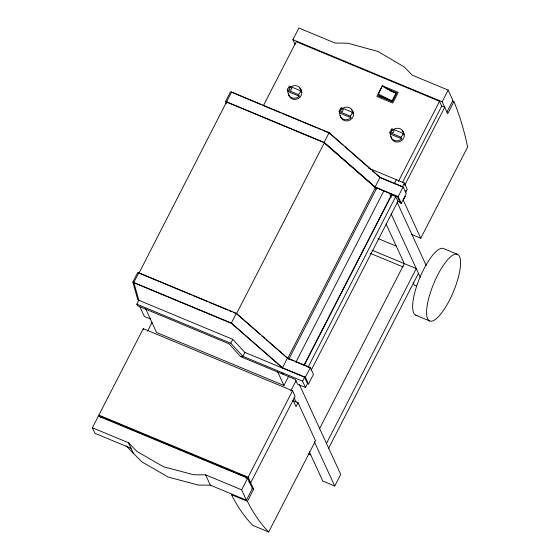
<?xml version="1.0" encoding="UTF-8"?>
<svg xmlns="http://www.w3.org/2000/svg" width="560" height="560" viewBox="0 0 560 560"><rect width="100%" height="100%" fill="white"/><g stroke="black" fill="none" stroke-linecap="round" stroke-linejoin="round"><path stroke-width="0.84" d="M287.336 89.957L298.501 94.605L299.236 96.194L298.326 96.992A6.769 6.237 -24.7 0 1 287.98 92.687L287.378 89.446L289.331 86.072L300.496 90.72L301.231 92.309L301.315 91.168A6.769 6.237 -24.7 0 0 290.976 86.863M300.496 90.72L299.887 92.82L298.501 94.605M339.08 111.482L350.252 116.13L350.98 117.719L350.07 118.517A6.769 6.237 -24.7 0 1 339.724 114.219L339.122 110.971L341.075 107.597L352.247 112.245L352.975 113.834L353.059 112.693A6.769 6.237 -24.7 0 0 342.72 108.388M352.247 112.245L351.631 114.345L350.252 116.13M389.83 132.594L401.002 137.242L401.73 138.831L400.82 139.629A6.769 6.237 -24.7 0 1 390.474 135.324L389.872 132.083L391.825 128.709L402.997 133.357L403.725 134.946L403.809 133.798A6.769 6.237 -24.7 0 0 393.47 129.5M402.997 133.357L402.381 135.457L401.002 137.242M307.496 383.607L305.501 387.492L302.582 381.143L304.577 377.258L244.874 352.415L232.799 339.367L137.809 299.852L132.839 282.051L137.83 272.335L236.341 313.32L287.49 358.036L310.38 367.556L313.481 374.311L308.497 384.02L307.496 383.607L304.395 376.859M226.296 103.824L225.617 101.395L230.601 91.686L329.119 132.664L380.079 177.31L403.151 186.907L406.259 193.655L401.268 203.371L400.274 202.958L397.173 196.203M187.362 293.265L139.006 273.147L231.602 92.099L260.799 104.566M305.501 387.492L297.542 384.181L295.351 379.414L240.618 356.65L229.089 343.826L137.543 305.739L136.808 304.15L138.803 300.265L133.833 282.464L138.824 272.748L139.006 273.147M131.061 448.329L94.941 433.3L92.379 427.742L98.364 416.087L247.632 478.177L252.378 488.502L246.393 500.157L210.35 485.163L198.52 485.1L168.273 477.092L141.729 461.783L126.105 445.767M99.596 416.703L98.868 415.114L143.262 328.671L292.523 390.768L295.078 396.326L250.691 482.769L248.696 481.936M295.085 44.422L292.894 39.655L298.879 28L334.999 43.029L347.851 43.204L378 51.485L404.383 67.025L412.104 75.096L448.147 90.09L452.893 100.415L446.908 112.07M100.723 417.711L101.22 416.738L246.505 477.176L247.24 478.758M147.602 331.121L151.998 322.567M263.48 105.49L296.247 41.692L439.544 101.297L441.735 106.064L444.717 107.31L404.698 185.234M308.497 384.02L305.389 377.272L282.499 367.752L231.357 323.029L236.341 313.32M401.268 203.371L398.167 196.623L375.088 187.019L324.128 142.38L329.119 132.664M260.134 334.355L236.523 313.719L324.31 142.779L226.793 102.207M302.582 381.143L242.879 356.3L230.804 343.252L232.799 339.367M244.874 352.415L242.879 356.3L240.618 356.65M378.336 94.003L382.326 86.233L395.997 93.205L392.007 100.975L379.071 95.592L378.336 94.003L392.007 100.975M375.088 187.019L380.079 177.31M282.499 367.752L287.49 358.036M397.355 196.602L375.27 187.418L324.31 142.779L375.459 187.495L287.672 358.435L293.867 361.011M288.729 359.394L376.957 187.593M145.607 308.665L156.562 332.493L283.934 385.476L288.722 376.152M295.904 362.166L383.698 191.226M396.375 179.697L394.38 183.582L402.339 186.893L404.334 183.008L368.515 168.105M246.008 478.142L246.505 477.176M290.899 390.733L296.093 380.618M304.087 365.057L391.195 195.44M398.384 181.44L439.544 101.297M304.15 365.484L391.748 194.915L391.384 194.117M246.393 500.157L241.647 489.832L292.523 390.768M452.319 100.94L453.915 101.598L447.678 113.743L442.162 101.745L448.147 90.09M402.507 182.448L441.735 106.064M308.126 367.143L395.731 196.567L391.748 194.915M305.389 377.272L310.38 367.556M398.167 196.623L403.151 186.907M311.115 370.356L397.922 201.334L395.36 195.776M405.23 191.8L405.895 190.505M405.594 192.598L407.26 189.357L404.334 183.008M292.866 400.61L298.039 402.759L315.539 440.804L268.702 532A868.931 256.431 -67.4 0 1 247.415 501.34L253.645 489.202L248.129 477.204L98.868 415.114M298.039 402.759L296.044 406.644L293.083 400.211M405.279 196.301L403.284 200.186L420.784 238.224L467.621 147.028A868.931 256.431 -67.4 0 0 453.915 101.598M319.319 429.121L404.32 263.62L386.05 223.909M326.473 443.408L416.262 268.583L372.043 250.194M328.664 448.175L418.453 273.35M309.281 451.689L322.798 481.075L334.74 486.045L340.725 474.39L299.439 384.636M241.647 489.832L205.604 474.838L193.767 474.775L163.52 466.76L136.976 451.458L128.499 442.764L92.379 427.742M292.894 39.655L442.162 101.745M385.903 88.417L396.739 92.925L392.252 101.668L378.322 95.872M389.907 90.671L395.997 93.205M288.071 91.546L299.236 96.194M339.815 113.071L350.98 117.719M390.565 134.183L401.73 138.831M262.409 105.238L280.945 112.945M282.555 113.617L301.091 121.331M302.708 122.003L317.212 128.037M318.822 128.702L321.244 129.71M322.854 130.382L329.301 133.063L343.021 145.082M225.617 101.395L324.128 142.38M380.772 177.919L393.582 183.246M397.922 201.334L399.91 202.16M411.229 234.255L420.784 238.224M457.478 254.338A36.099 10.654 -67.4 0 0 428.155 300.643A36.099 10.654 -67.4 0 0 445.088 307.972A36.099 10.654 -67.4 0 0 457.478 254.338L443.548 248.542A36.099 10.654 -67.4 0 0 418.978 279.811A36.099 10.654 -67.4 0 0 417.137 315.434M378.028 238.539L396.585 246.26M370.202 253.281L403.284 267.043M416.57 286.055L414.183 285.061L413.084 282.681M415.737 315.161L429.674 320.957M188.972 293.937L191.394 294.938M193.004 295.61L207.508 301.644M209.125 302.316L211.54 303.324M213.15 303.996L227.661 310.03M229.271 310.695L231.686 311.703M233.303 312.375L236.523 313.719M132.839 282.051L231.357 323.029M134.015 282.863L231.539 323.428L282.681 368.151M295.414 361.655L301.602 364.231M302.4 364.56L309.568 367.542M136.808 304.15L230.804 343.252M281.274 373.128L283.514 374.059M150.353 318.99L144.382 316.505L140 306.978M308.322 453.859L310.737 454.867M252.056 488.537L253.645 489.202M247.415 501.34L231.49 494.718A868.931 256.431 -67.4 0 0 252.784 525.378L268.702 532M262.101 336.077L264.719 338.366M266.035 339.514L287.014 357.861M344.981 146.797L370.461 169.12M372.421 170.835L375.032 173.124M376.341 174.272L379.603 177.135M397.04 202.125L426.265 265.671M389.389 193.291L391.216 197.26M391.055 213.78L420.28 277.326M375.459 187.495L376.194 189.084M294.077 397.642L296.051 401.933M314.279 441.567L334.74 486.045M277.543 371.581L283.934 385.476M143.262 328.671L143.626 329.469M205.604 474.838L210.35 485.163M128.499 442.764L133.252 453.089M351.379 109.655A6.769 6.237 -24.7 0 1 349.86 120.162A6.769 6.237 -24.7 0 1 340.277 115.409M299.635 88.13A6.769 6.237 -24.7 0 1 298.109 98.637A6.769 6.237 -24.7 0 1 288.533 93.884M402.129 130.767A6.769 6.237 -24.7 0 1 400.61 141.274A6.769 6.237 -24.7 0 1 391.027 136.521M289.828 87.458L288.834 89.404L290.822 90.23L291.823 88.284L289.828 87.458M341.32 108.878L340.319 110.817L342.307 111.65L343.308 109.704L341.32 108.878M382.312 85.743L376.824 96.432L392.749 103.054L398.237 92.365L382.312 85.743M392.077 129.99L391.076 131.936L393.071 132.762L394.065 130.823L392.077 129.99"/></g></svg>
